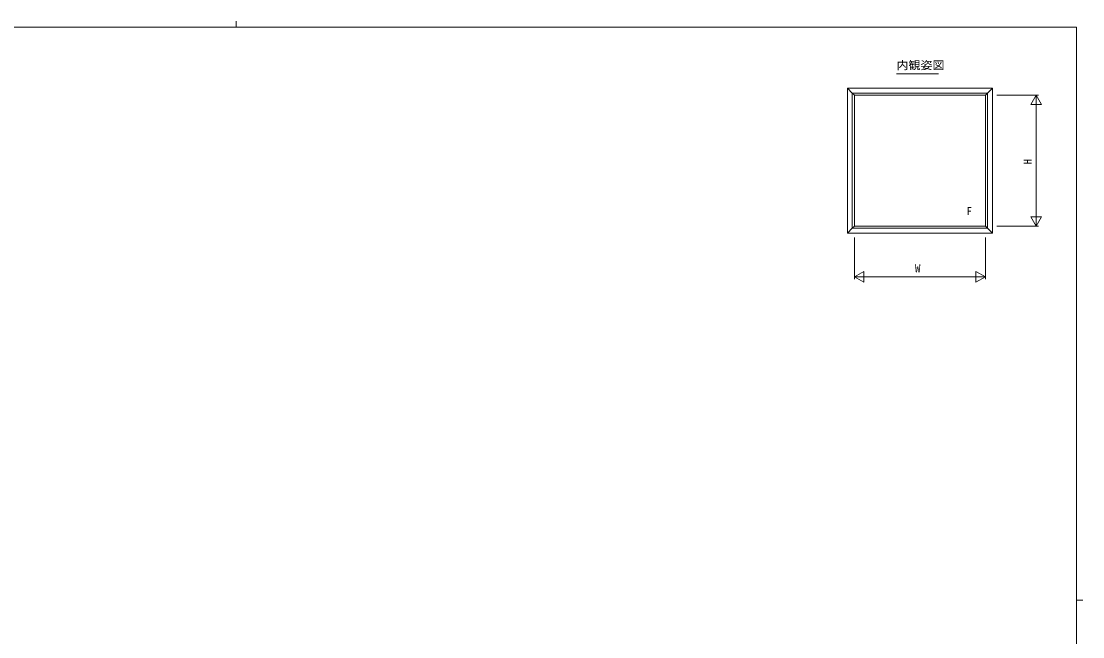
# Model space of a CAD drawing. Units: millimetres on the paper. Extents: x -420 to 373, y -297 to 267.
# Drawn here: x -131.1 to 355.1, y -14.9 to 267.2 of the extents above; entities that cross this region are included whole.
import ezdxf
from ezdxf.enums import TextEntityAlignment as Align

# ---------------------------------------------------------------- set-up
doc = ezdxf.new("R2010")
doc.units = ezdxf.units.MM
for name, color, linetype, lineweight in [('0-1_YKK_ZWAK', 7, 'Continuous', 9), ('0-3_YKK_12', 2, 'Continuous', 9), ('0-4_YKK_D', 6, 'Continuous', 9), ('0-5_YKK_A1', 4, 'Continuous', 9)]:
    doc.layers.add(name, color=color, linetype=linetype, lineweight=lineweight)
doc.layers.add('0-2_USER1', color=3, linetype='Continuous')
doc.styles.add('ＭＳ ゴシック', font='')
doc.styles.get('ＭＳ ゴシック').set_extended_font_data('MS Gothic')

msp = doc.modelspace()

# ---------------------------------------------------------------- linework, layer by layer
at = {"layer": '0-1_YKK_ZWAK'}
for p, q in [((352.3, 264.4), (-417.7, 264.4)), ((-32.686, 267.2), (-32.686, 264.4)), ((352.3, 264.4), (352.3, -260.6)), ((352.3, 1.9), (355.1, 1.9))]:
    msp.add_line(p, q, dxfattribs=at)
at = {"layer": '0-3_YKK_12'}
msp.add_line((269.761, 243.068), (288.961, 243.068), dxfattribs=at)
at = {"layer": '0-4_YKK_D'}
for p, q in [((315.762, 233.29), (334.762, 233.29)), ((333.762, 233.29), (331.262, 228.959)), ((331.262, 228.959), (336.262, 228.959)), ((333.762, 233.29), (336.262, 228.959)), ((333.762, 233.29), (333.762, 224.629)), ((333.762, 178.29), (333.762, 228.29)), ((333.762, 173.29), (333.762, 181.95)), ((333.762, 173.29), (331.262, 177.62)), ((336.262, 177.62), (331.262, 177.62)), ((333.762, 173.29), (336.262, 177.62)), ((315.762, 173.29), (334.762, 173.29)), ((250.512, 168.04), (250.512, 149.04)), ((310.512, 168.04), (310.512, 149.04)), ((250.512, 150.04), (254.842, 152.54)), ((254.842, 147.54), (254.842, 152.54)), ((310.512, 150.04), (306.182, 152.54)), ((306.182, 152.54), (306.182, 147.54)), ((250.512, 150.04), (254.842, 147.54)), ((250.512, 150.04), (259.172, 150.04)), ((255.512, 150.04), (305.512, 150.04)), ((310.512, 150.04), (301.852, 150.04)), ((310.512, 150.04), (306.182, 147.54))]:
    msp.add_line(p, q, dxfattribs=at)
at = {"layer": '0-5_YKK_A1'}
for p, q in [((247.262, 236.54), (313.762, 236.54)), ((249.512, 234.29), (247.262, 236.54)), ((247.262, 236.54), (247.262, 170.04)), ((249.512, 234.29), (311.512, 234.29)), ((249.512, 234.29), (249.512, 172.29)), ((250.512, 233.29), (249.512, 234.29)), ((310.512, 233.29), (311.512, 234.29)), ((311.512, 234.29), (313.762, 236.54)), ((313.762, 236.54), (313.762, 170.04)), ((250.512, 233.29), (250.512, 173.29)), ((311.512, 172.29), (310.512, 173.29)), ((311.512, 172.29), (313.762, 170.04)), ((313.762, 170.04), (247.262, 170.04))]:
    msp.add_line(p, q, dxfattribs=at)
for points in [[(311.512, 234.29), (311.512, 172.29), (249.512, 172.29)], [(250.512, 233.29), (310.512, 233.29), (310.512, 173.29), (250.512, 173.29)], [(250.512, 173.29), (249.512, 172.29), (247.262, 170.04)]]:
    msp.add_lwpolyline(points, dxfattribs=at)

# ---------------------------------------------------------------- texts
at = {"layer": '0-2_USER1', "style": 'ＭＳ ゴシック', "width": 1.1}
msp.add_text('内観姿図', height=3.666, dxfattribs=at).set_placement((269.761, 244.068), align=Align.BOTTOM_LEFT)
at = {"layer": '0-4_YKK_D', "color": 3, "style": 'ＭＳ ゴシック'}
msp.add_text('H', height=3.666, rotation=90, dxfattribs=at).set_placement((332.762, 201.565), align=Align.BOTTOM_LEFT)
msp.add_text('W', height=3.666, dxfattribs=at).set_placement((278.243, 151.04), align=Align.BOTTOM_LEFT)
at = {"layer": '0-5_YKK_A1', "color": 3, "style": 'ＭＳ ゴシック'}
msp.add_text('F', height=3.666, dxfattribs=at).set_placement((301.853, 177.243), align=Align.BOTTOM_LEFT)

doc.saveas('drawing.dxf')
